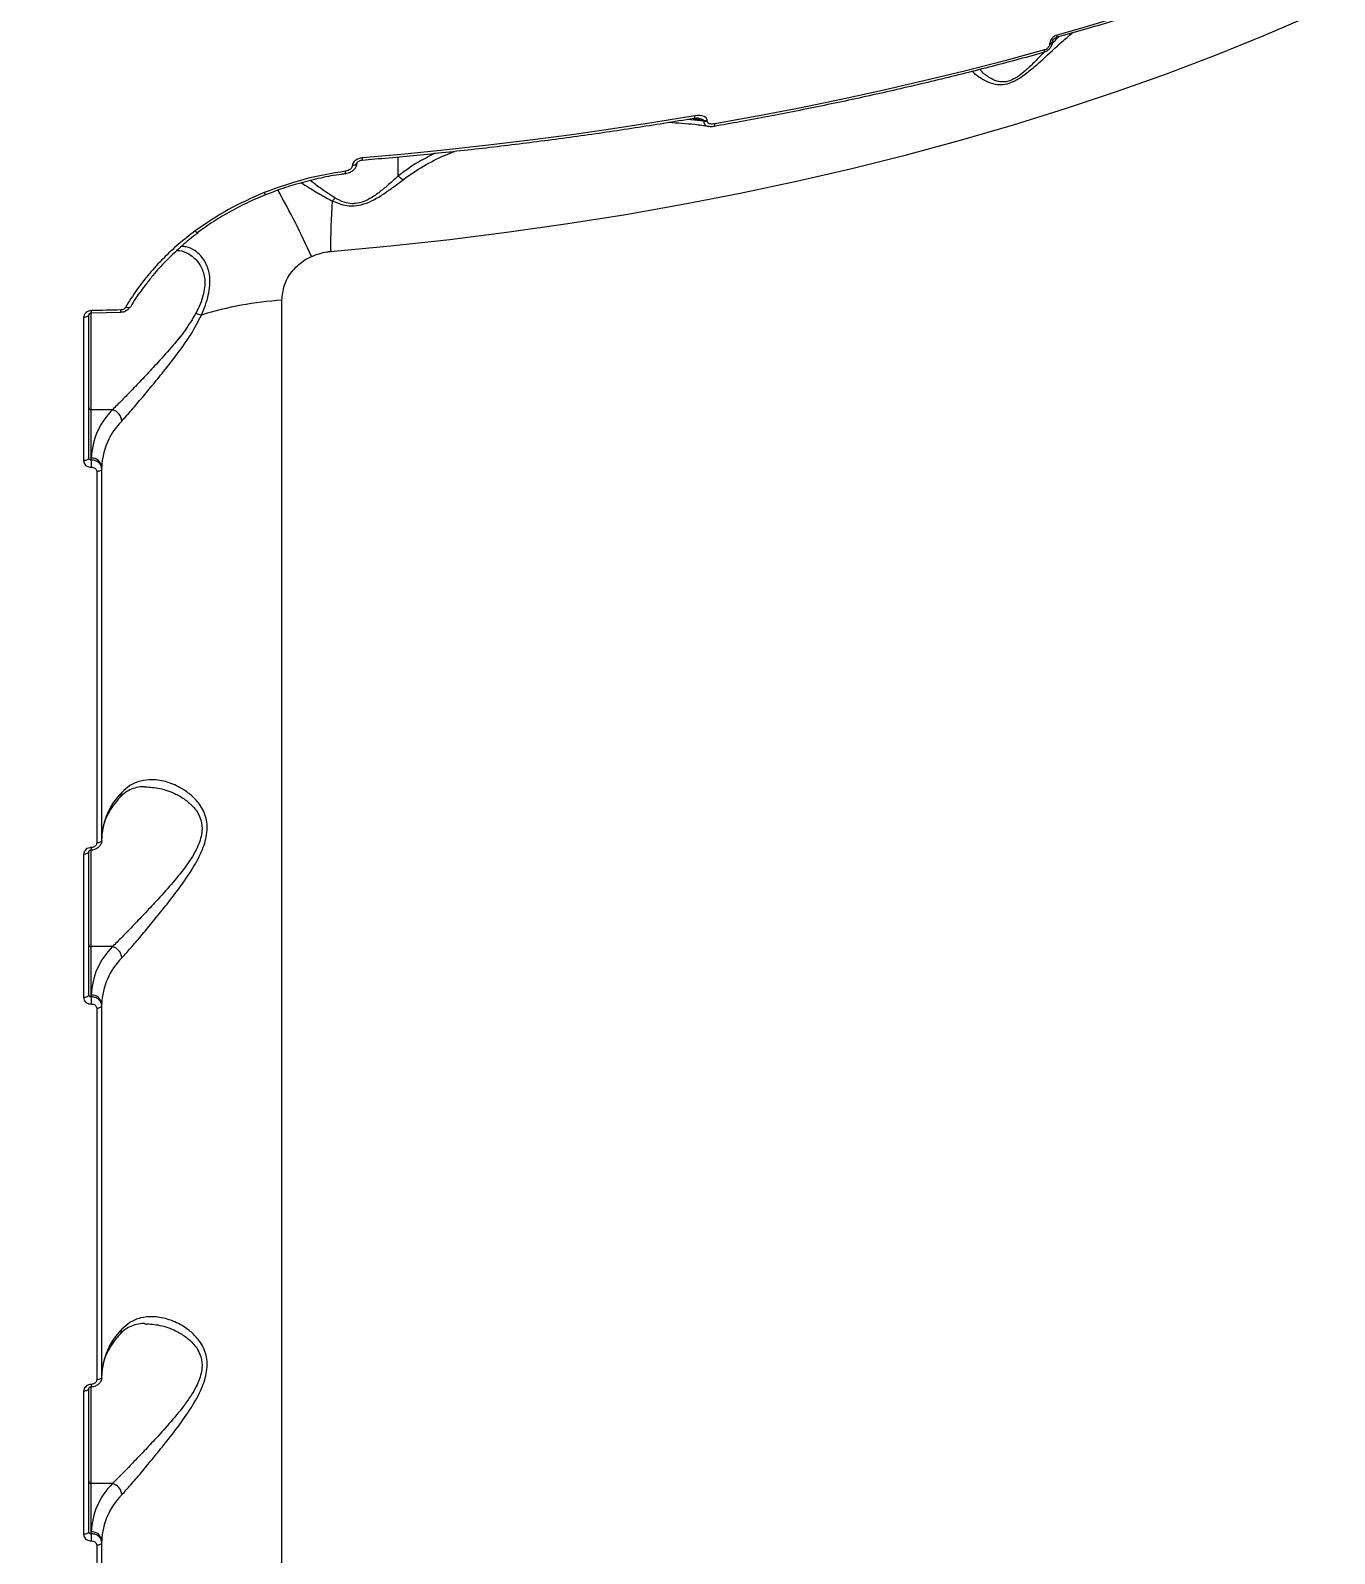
# Model space of a CAD drawing. Header units: millimetres. Extents: x -6901 to 7060, y -7557 to 6158.
# Drawn here: x 1960.5 to 2210.4, y -2043.5 to -1751.7 of the extents above; entities that cross this region are included whole.
import ezdxf

# ---------------------------------------------------------------- set-up
doc = ezdxf.new("R2010")
doc.units = ezdxf.units.MM
for name, color, linetype in [('DIKOM_ОБЪЕКТ', 7, 'Continuous'), ('DIKOM_РАЗМЕР_ЗОНА', 7, 'Continuous'), ('DIKOM_РАЗМЕР_ОБЪЕКТА', 7, 'Continuous')]:
    doc.layers.add(name, color=color, linetype=linetype)
doc.styles.add('style1', font='arial.ttf', dxfattribs={"width": 0.8})
doc.dimstyles.new('1-50', dxfattribs={"dimtxt": 300, "dimasz": 200, "dimexe": 100, "dimexo": 0, "dimgap": 100, "dimtad": 1, "dimtxsty": 'style1', "dimcen": 200, "dimclrd": 7, "dimclre": 7, "dimclrt": 7, "dimadec": 1, "dimazin": 2, "dimtfac": 1, "dimtmove": 0, "dimatfit": 2, "dimfxl": 0, "dimlwd": 25, "dimlwe": 18, "dimarcsym": 0})

# ---------------------------------------------------------------- blocks, each defined once
blk = doc.blocks.new('*D1')
at = {"layer": 'Defpoints', "color": 0, "transparency": 16777216}
for p in [(-4076.66, -462.32), (4983.51, -3127.59), (4983.51, -6854.07)]:
    blk.add_point(p, dxfattribs=at)
at = {"layer": 'DIKOM_РАЗМЕР_ОБЪЕКТА', "color": 7, "lineweight": 18, "transparency": 16777216}
for p, q in [((-4076.66, -462.32), (-4076.66, -6954.07)), ((4983.51, -3127.59), (4983.51, -6954.07))]:
    blk.add_line(p, q, dxfattribs=at)
at = {"layer": 'DIKOM_РАЗМЕР_ОБЪЕКТА', "color": 7, "lineweight": 25, "transparency": 16777216}
blk.add_line((-3876.66, -6854.07), (4783.51, -6854.07), dxfattribs=at)
at = {"layer": 'DIKOM_РАЗМЕР_ОБЪЕКТА', "color": 7, "transparency": 16777216}
for points in [[(-3876.66, -6820.74), (-3876.66, -6887.4), (-4076.66, -6854.07)], [(4783.51, -6820.74), (4783.51, -6887.4), (4983.51, -6854.07)]]:
    blk.add_solid(points, dxfattribs=at)
at = {"layer": 'DIKOM_РАЗМЕР_ОБЪЕКТА', "color": 7, "transparency": 16777216, "insert": (453.43, -6600.9), "char_height": 300, "attachment_point": 5, "style": 'style1'}
blk.add_mtext('9050', dxfattribs=at)
blk = doc.blocks.new('*D2')
at = {"layer": 'Defpoints', "color": 0, "transparency": 16777216}
for p in [(-1102.73, 4151.17), (-5819.23, -4492.42), (4721.24, -4492.42)]:
    blk.add_point(p, dxfattribs=at)
at = {"layer": 'DIKOM_РАЗМЕР_ОБЪЕКТА', "color": 7, "lineweight": 18, "transparency": 16777216}
for p, q in [((-1102.73, 4151.17), (-5919.23, 4151.17)), ((4721.24, -4492.42), (-5919.23, -4492.42))]:
    blk.add_line(p, q, dxfattribs=at)
at = {"layer": 'DIKOM_РАЗМЕР_ОБЪЕКТА', "color": 7, "lineweight": 25, "transparency": 16777216}
blk.add_line((-5819.23, 3951.17), (-5819.23, -4292.42), dxfattribs=at)
at = {"layer": 'DIKOM_РАЗМЕР_ОБЪЕКТА', "color": 7, "transparency": 16777216}
for points in [[(-5852.56, 3951.17), (-5785.89, 3951.17), (-5819.23, 4151.17)], [(-5852.56, -4292.42), (-5785.89, -4292.42), (-5819.23, -4492.42)]]:
    blk.add_solid(points, dxfattribs=at)
at = {"layer": 'DIKOM_РАЗМЕР_ОБЪЕКТА', "color": 7, "transparency": 16777216, "insert": (-6072.4, -170.63), "char_height": 300, "attachment_point": 5, "rotation": 90, "style": 'style1'}
blk.add_mtext('8650', dxfattribs=at)
blk = doc.blocks.new('*D3')
at = {"layer": 'Defpoints', "color": 0, "transparency": 16777216}
for p in [(-1553.27, 6158.28), (-6450.85, -6312.94), (5659.92, -6312.94)]:
    blk.add_point(p, dxfattribs=at)
at = {"layer": 'DIKOM_РАЗМЕР_ЗОНА', "color": 7, "lineweight": 18, "transparency": 16777216}
for p, q in [((-1553.27, 6158.28), (-6550.85, 6158.28)), ((5659.92, -6312.94), (-6550.85, -6312.94))]:
    blk.add_line(p, q, dxfattribs=at)
at = {"layer": 'DIKOM_РАЗМЕР_ЗОНА', "color": 7, "lineweight": 25, "transparency": 16777216}
blk.add_line((-6450.85, 5958.28), (-6450.85, -6112.94), dxfattribs=at)
at = {"layer": 'DIKOM_РАЗМЕР_ЗОНА', "color": 7, "transparency": 16777216}
for points in [[(-6484.18, 5958.28), (-6417.52, 5958.28), (-6450.85, 6158.28)], [(-6484.18, -6112.94), (-6417.52, -6112.94), (-6450.85, -6312.94)]]:
    blk.add_solid(points, dxfattribs=at)
at = {"layer": 'DIKOM_РАЗМЕР_ЗОНА', "color": 7, "transparency": 16777216, "insert": (-6704.02, -77.33), "char_height": 300, "attachment_point": 5, "rotation": 90, "style": 'style1'}
blk.add_mtext('12500', dxfattribs=at)
blk = doc.blocks.new('*D4')
at = {"layer": 'Defpoints', "color": 0, "transparency": 16777216}
for p in [(-5588.2, -1083.32), (7059.54, -2218.88), (7059.54, -7457.08)]:
    blk.add_point(p, dxfattribs=at)
at = {"layer": 'DIKOM_РАЗМЕР_ЗОНА', "color": 7, "lineweight": 18, "transparency": 16777216}
for p, q in [((-5588.2, -1083.32), (-5588.2, -7557.08)), ((7059.54, -2218.88), (7059.54, -7557.08))]:
    blk.add_line(p, q, dxfattribs=at)
at = {"layer": 'DIKOM_РАЗМЕР_ЗОНА', "color": 7, "lineweight": 25, "transparency": 16777216}
blk.add_line((-5388.2, -7457.08), (6859.54, -7457.08), dxfattribs=at)
at = {"layer": 'DIKOM_РАЗМЕР_ЗОНА', "color": 7, "transparency": 16777216}
for points in [[(-5388.2, -7423.74), (-5388.2, -7490.41), (-5588.2, -7457.08)], [(6859.54, -7423.74), (6859.54, -7490.41), (7059.54, -7457.08)]]:
    blk.add_solid(points, dxfattribs=at)
at = {"layer": 'DIKOM_РАЗМЕР_ЗОНА', "color": 7, "transparency": 16777216, "insert": (735.67, -7203.9), "char_height": 300, "attachment_point": 5, "style": 'style1'}
blk.add_mtext('12650', dxfattribs=at)

msp = doc.modelspace()

# ---------------------------------------------------------------- linework, layer by layer
at = {"layer": 'DIKOM_ОБЪЕКТ', "color": 7, "linetype": 'Continuous', "lineweight": 15}
for p, q in [((2155.787, -1754.247), (2155.787, -1754.275)), ((2156.312, -1753.794), (2156.312, -1753.822)), ((2089.524, -1769.04), (2086.418, -1768.757)), ((2087.482, -1768.581), (2089.524, -1768.936)), ((2089.524, -1768.936), (2089.524, -1769.04)), ((2090.162, -1769.04), (2090.162, -1768.936)), ((2023.044, -1777.061), (2023.044, -1777.114)), ((2030.994, -1779.553), (2030.994, -1775.955)), ((2020.868, -1779.135), (2020.873, -1779.136)), ((2022.201, -1777.548), (2022.201, -1777.623)), ((1971.682, -1833.594), (1971.682, -1806.165)), ((1972.182, -1824.367), (1972.182, -1805.808)), ((1977.821, -1805.721), (1972.202, -1805.851)), ((2008.684, -2103.38), (2008.684, -1803.371)), ((1970.716, -1806.68), (1970.716, -1834.109)), ((1976.232, -1824.367), (1972.182, -1824.367)), ((1972.182, -1833.635), (1972.182, -1824.367)), ((1972.182, -1833.995), (1972.182, -1833.635)), ((1974.182, -1835.689), (1974.182, -1835.349)), ((1973.222, -1836.204), (1973.222, -1907.348)), ((1974.182, -1906.834), (1974.182, -1835.689)), ((1970.716, -1909.54), (1970.716, -1936.969)), ((1971.682, -1936.454), (1971.682, -1909.025)), ((1972.182, -1927.227), (1972.182, -1908.668)), ((1976.232, -1927.227), (1972.182, -1927.227)), ((1972.182, -1936.495), (1972.182, -1927.227)), ((1972.182, -1936.855), (1972.182, -1936.495)), ((1973.222, -1939.064), (1973.222, -2010.208)), ((1974.182, -1938.549), (1974.182, -1938.209)), ((1974.182, -2009.694), (1974.182, -1938.549)), ((1970.716, -2012.4), (1970.716, -2039.829)), ((1971.682, -2039.315), (1971.682, -2011.885)), ((1972.182, -2030.087), (1972.182, -2011.528)), ((1976.232, -2030.087), (1972.182, -2030.087)), ((1972.182, -2039.355), (1972.182, -2030.087)), ((1972.182, -2039.715), (1972.182, -2039.355)), ((1973.222, -2041.924), (1973.222, -2113.069)), ((1974.182, -2041.409), (1974.182, -2041.069)), ((1974.182, -2112.554), (1974.182, -2041.409))]:
    msp.add_line(p, q, dxfattribs=at)
at = {"layer": 'DIKOM_ОБЪЕКТ', "color": 7, "linetype": 'Continuous', "lineweight": 15, "flags": 128}
for points in [[(2197.067, -1739.837), (2192.239, -1741.553), (2187.364, -1743.233), (2182.444, -1744.878), (2177.481, -1746.488), (2172.474, -1748.062), (2167.425, -1749.6), (2162.334, -1751.101), (2157.204, -1752.565)], [(2018.029, -1794.028), (2029.497, -1792.966), (2040.897, -1791.725), (2052.217, -1790.305), (2063.449, -1788.708), (2074.58, -1786.935), (2085.602, -1784.988), (2096.503, -1782.869), (2107.273, -1780.58), (2117.903, -1778.123), (2128.383, -1775.5), (2138.702, -1772.713), (2148.851, -1769.766), (2158.821, -1766.66), (2168.603, -1763.4), (2178.187, -1759.987), (2187.565, -1756.426), (2196.727, -1752.718), (2205.665, -1748.869)], [(2154.815, -1755.425), (2147.176, -1757.485), (2139.457, -1759.464), (2131.661, -1761.36), (2123.79, -1763.174), (2115.85, -1764.905), (2107.841, -1766.551), (2099.769, -1768.112), (2091.636, -1769.587)], [(2154.608, -1755.935), (2154.622, -1755.93), (2154.688, -1755.887), (2154.742, -1755.812), (2154.782, -1755.707), (2154.807, -1755.577), (2154.815, -1755.425)], [(2087.796, -1768.056), (2079.985, -1769.34), (2072.127, -1770.545), (2064.225, -1771.672), (2056.281, -1772.718), (2048.3, -1773.684), (2040.283, -1774.57), (2032.235, -1775.375), (2024.157, -1776.1)], [(2087.65, -1768.553), (2087.657, -1768.551), (2087.704, -1768.519), (2087.743, -1768.45), (2087.772, -1768.347), (2087.79, -1768.214), (2087.796, -1768.056)], [(2091.487, -1770.084), (2091.505, -1770.079), (2091.55, -1770.04), (2091.587, -1769.969), (2091.614, -1769.867), (2091.631, -1769.738), (2091.636, -1769.587)], [(2023.044, -1777.039), (2023.007, -1777.178), (2022.893, -1777.312), (2022.71, -1777.424), (2022.473, -1777.505), (2022.201, -1777.548)], [(2023.044, -1777.115), (2023.007, -1777.253), (2022.893, -1777.387), (2022.71, -1777.499), (2022.473, -1777.58), (2022.201, -1777.623)], [(1992.595, -1790.395), (1992.553, -1790.414), (1992.487, -1790.408), (1992.404, -1790.373), (1992.305, -1790.309), (1992.196, -1790.221), (1992.079, -1790.11)], [(1971.682, -1806.165), (1971.663, -1806.263), (1971.609, -1806.358), (1971.52, -1806.446), (1971.401, -1806.523), (1971.255, -1806.587), (1971.088, -1806.636), (1970.907, -1806.667), (1970.716, -1806.68)], [(1977.846, -1805.236), (1977.143, -1805.254), (1976.44, -1805.272), (1975.737, -1805.289), (1975.034, -1805.306), (1974.33, -1805.322), (1973.627, -1805.337), (1972.924, -1805.352), (1972.22, -1805.366)], [(1979.554, -1804.725), (1979.519, -1804.771), (1979.443, -1804.821), (1979.34, -1804.85), (1979.213, -1804.856), (1979.068, -1804.84), (1978.908, -1804.801), (1978.741, -1804.742)], [(1971.682, -1833.594), (1971.663, -1833.693), (1971.609, -1833.787), (1971.52, -1833.875), (1971.401, -1833.952), (1971.255, -1834.016), (1971.088, -1834.065), (1970.907, -1834.096), (1970.716, -1834.109)], [(1974.182, -1835.689), (1974.164, -1835.787), (1974.11, -1835.881), (1974.022, -1835.969), (1973.903, -1836.046), (1973.758, -1836.11), (1973.592, -1836.159), (1973.412, -1836.19), (1973.222, -1836.204)], [(1974.182, -1906.834), (1974.164, -1906.932), (1974.11, -1907.026), (1974.022, -1907.113), (1973.903, -1907.191), (1973.758, -1907.255), (1973.592, -1907.303), (1973.412, -1907.335), (1973.222, -1907.348)], [(1971.682, -1909.025), (1971.663, -1909.123), (1971.609, -1909.218), (1971.52, -1909.306), (1971.401, -1909.383), (1971.255, -1909.447), (1971.088, -1909.496), (1970.907, -1909.527), (1970.716, -1909.54)], [(1971.682, -1936.454), (1971.663, -1936.553), (1971.609, -1936.647), (1971.52, -1936.735), (1971.401, -1936.812), (1971.255, -1936.876), (1971.088, -1936.925), (1970.907, -1936.956), (1970.716, -1936.969)], [(1974.182, -1938.549), (1974.164, -1938.647), (1974.11, -1938.741), (1974.022, -1938.829), (1973.903, -1938.906), (1973.758, -1938.97), (1973.592, -1939.019), (1973.412, -1939.05), (1973.222, -1939.064)], [(1974.182, -2009.694), (1974.164, -2009.792), (1974.11, -2009.886), (1974.022, -2009.973), (1973.903, -2010.051), (1973.758, -2010.115), (1973.592, -2010.163), (1973.412, -2010.195), (1973.222, -2010.208)], [(1971.682, -2011.885), (1971.663, -2011.984), (1971.609, -2012.078), (1971.52, -2012.166), (1971.401, -2012.243), (1971.255, -2012.307), (1971.088, -2012.356), (1970.907, -2012.387), (1970.716, -2012.4)], [(1971.682, -2039.315), (1971.663, -2039.413), (1971.609, -2039.508), (1971.52, -2039.595), (1971.401, -2039.672), (1971.255, -2039.737), (1971.088, -2039.785), (1970.907, -2039.816), (1970.716, -2039.829)], [(1974.182, -2041.409), (1974.164, -2041.507), (1974.11, -2041.601), (1974.022, -2041.689), (1973.903, -2041.766), (1973.758, -2041.83), (1973.592, -2041.879), (1973.412, -2041.91), (1973.222, -2041.924)]]:
    msp.add_lwpolyline(points, dxfattribs=at)
at = {"layer": 'DIKOM_ОБЪЕКТ', "color": 7, "linetype": 'Continuous', "lineweight": 15}
for centre, radius, start, end in [((2156.702, -1752.658), 0.511, 305.11732, 10.49093), ((2155.734, -1753.656), 0.593, 275.13726, 346.8793), ((2155.732, -1753.68), 0.597, 275.27244, 346.07951), ((2089.843, -1767.064), 1.898, 260.3069, 279.67171), ((2089.843, -1767.169), 1.898, 260.3069, 279.67171), ((2023.5, -1776.245), 0.673, 329.41809, 12.4955), ((2020.019, -1778.86), 0.898, 342.12882, 13.28734), ((2006.132, -1782.536), 0.852, 195.41071, 228.73559), ((1853.797, -1868.568), 176.649, 24.6197, 29.25737), ((2146.495, -1793.47), 128.467, 175.9276, 180.24875), ((2016.585, -1782.214), 2.77, 309.64951, 325.43714), ((1969.778, -1805.516), 2.446, 352.11892, 3.50849), ((1976.025, -1805.385), 1.827, 349.40969, 4.69099), ((1994.736, -1800.111), 6.275, 246.46141, 256.53851), ((2013.147, -1870.751), 67.527, 93.7892, 107.11386), ((1972.149, -1823.899), 0.468, 184.73791, 274.0536), ((1985.951, -1834.133), 13.778, 134.85912, 177.92831), ((1987.295, -1835.824), 13.122, 134.85941, 177.92787), ((1975.669, -1826.674), 2.375, 3.66003, 76.28718), ((1972.314, -1835.504), 1.874, 4.73738, 94.05987), ((1949.299, -1835.318), 22.921, 359.87892, 3.30995), ((1987.295, -1906.968), 13.122, 134.85941, 177.92787), ((1976.725, -1897.702), 1.315, 318.32437, 1.53581), ((1969.757, -1908.375), 2.468, 352.17833, 3.46939), ((1972.149, -1926.759), 0.468, 184.73843, 274.06094), ((1985.951, -1936.993), 13.778, 134.85939, 177.92804), ((1975.669, -1929.534), 2.375, 3.65932, 76.28634), ((1987.295, -1938.683), 13.122, 134.85878, 177.9285), ((1972.314, -1938.364), 1.874, 4.73725, 94.05803), ((1949.3, -1938.178), 22.92, 359.87895, 3.31005), ((1987.295, -2009.828), 13.122, 134.85889, 177.92839), ((1976.726, -2000.563), 1.314, 318.30353, 1.55423), ((1969.761, -2011.235), 2.463, 352.16811, 3.47907), ((1972.149, -2029.619), 0.468, 184.73843, 274.06094), ((1985.951, -2039.853), 13.778, 134.85912, 177.92831), ((1975.669, -2032.394), 2.375, 3.66097, 76.28624), ((1987.295, -2041.544), 13.122, 134.8594, 177.92817), ((1972.314, -2041.224), 1.874, 4.7353, 94.05998), ((1949.301, -2041.038), 22.919, 359.87887, 3.31013)]:
    msp.add_arc(centre, radius, start, end, dxfattribs=at)
for points, knots in [([(2196.833, -1740.356), (2195.171, -1740.95), (2190.353, -1742.671), (2182.243, -1745.417), (2172.449, -1748.546), (2164.014, -1751.084), (2158.822, -1752.557), (2156.995, -1753.076)], [0, 0, 0, 0, 0.1293312, 0.3750698, 0.6208059, 0.8665366, 1, 1, 1, 1]), ([(2141.002, -1759.519), (2141.109, -1759.632), (2141.512, -1760.051), (2142.549, -1760.801), (2143.974, -1761.597), (2145.544, -1762.078), (2147.209, -1762.065), (2148.947, -1761.497), (2150.793, -1760.356), (2152.639, -1758.87), (2155.143, -1756.638), (2157.622, -1754.294), (2159.459, -1752.737), (2160.108, -1752.186)], [0, 0, 0, 0, 0.0378348, 0.1413066, 0.2445885, 0.3356285, 0.4004553, 0.4662233, 0.5395727, 0.6257355, 0.7142342, 0.8989812, 1, 1, 1, 1]), ([(2157.204, -1752.565), (2157.069, -1752.613), (2156.78, -1752.716), (2156.377, -1753.012), (2156.05, -1753.393), (2155.83, -1753.823), (2155.801, -1754.106), (2155.787, -1754.247)], [0, 0, 0, 0, 0.1890238, 0.404519, 0.6068603, 0.8033693, 1, 1, 1, 1]), ([(2157.53, -1752.923), (2157.409, -1753.043), (2156.992, -1753.456), (2156.549, -1753.925), (2156.234, -1754.259)], [0, 0, 0, 0, 0.2885081, 1, 1, 1, 1]), ([(2156.993, -1753.081), (2156.966, -1753.088), (2156.886, -1753.108), (2156.721, -1753.198), (2156.552, -1753.338), (2156.428, -1753.487), (2156.353, -1753.624), (2156.317, -1753.727), (2156.312, -1753.786), (2156.312, -1753.792), (2156.312, -1753.792)], [0, 0, 0, 0, 0.0968332, 0.2952834, 0.468388, 0.6153014, 0.7426761, 0.8573482, 0.9810657, 1, 1, 1, 1]), ([(2154.608, -1755.935), (2152.823, -1756.423), (2147.646, -1757.84), (2138.966, -1760.073), (2128.528, -1762.586), (2117.959, -1764.949), (2107.267, -1767.16), (2098.426, -1768.852), (2093.141, -1769.79), (2091.487, -1770.084)], [0, 0, 0, 0, 0.0879821, 0.2551501, 0.4223165, 0.5894813, 0.7566429, 0.9238008, 1, 1, 1, 1]), ([(2154.68, -1755.882), (2154.386, -1756.189), (2153.584, -1757.028), (2152.192, -1758.463), (2150.553, -1759.947), (2148.963, -1761.046), (2147.891, -1761.436), (2146.952, -1761.601), (2145.816, -1761.539), (2144.287, -1760.829), (2143.097, -1759.963), (2142.553, -1759.316), (2142.417, -1759.154)], [0, 0, 0, 0, 0.0730605, 0.1995659, 0.3254274, 0.4265745, 0.5006444, 0.515263, 0.603935, 0.7331176, 0.9334292, 1, 1, 1, 1]), ([(2156.296, -1753.824), (2156.301, -1753.867), (2156.327, -1754.114), (2156.176, -1754.59), (2155.822, -1755.187), (2155.274, -1755.691), (2154.82, -1755.841), (2154.605, -1755.912)], [0, 0, 0, 0, 0.0467393, 0.2640446, 0.5019119, 0.7633412, 1, 1, 1, 1]), ([(2155.787, -1754.275), (2155.777, -1754.371), (2155.758, -1754.563), (2155.608, -1754.856), (2155.384, -1755.118), (2155.107, -1755.322), (2154.908, -1755.392), (2154.815, -1755.425)], [0, 0, 0, 0, 0.1952032, 0.3901328, 0.5933029, 0.8111423, 1, 1, 1, 1]), ([(2090.162, -1768.936), (2090.153, -1768.853), (2090.133, -1768.669), (2089.945, -1768.402), (2089.587, -1768.165), (2088.915, -1767.976), (2088.279, -1767.98), (2087.849, -1768.048), (2087.796, -1768.056)], [0, 0, 0, 0, 0.092775, 0.2061849, 0.3692788, 0.572431, 0.9471575, 1, 1, 1, 1]), ([(2087.65, -1768.553), (2085.728, -1768.875), (2080.155, -1769.808), (2070.857, -1771.234), (2059.735, -1772.779), (2048.534, -1774.164), (2037.461, -1775.368), (2029.296, -1776.142), (2024.894, -1776.518), (2024.079, -1776.588)], [0, 0, 0, 0, 0.0925235, 0.2683114, 0.4441009, 0.6198878, 0.7956733, 0.9622072, 1, 1, 1, 1]), ([(2090.452, -1770.073), (2089.574, -1769.955), (2087.033, -1769.613), (2084.509, -1769.453), (2082.857, -1769.348)], [0, 0, 0, 0, 0.3455417, 1, 1, 1, 1]), ([(2088.565, -1768.538), (2088.536, -1768.532), (2088.363, -1768.495), (2088.043, -1768.492), (2087.757, -1768.545), (2087.649, -1768.565)], [0, 0, 0, 0, 0.1120759, 0.6652091, 1, 1, 1, 1]), ([(2088.578, -1768.536), (2088.735, -1768.566), (2088.999, -1768.618), (2089.306, -1768.724), (2089.464, -1768.82), (2089.514, -1768.888), (2089.523, -1768.918), (2089.524, -1768.933), (2089.524, -1768.936)], [0, 0, 0, 0, 0.439634, 0.7424773, 0.9023738, 0.9512763, 0.9924185, 1, 1, 1, 1]), ([(2089.524, -1769.04), (2089.533, -1769.144), (2089.555, -1769.372), (2089.697, -1769.695), (2089.966, -1769.957), (2090.236, -1770.11), (2090.42, -1770.1), (2090.45, -1770.099)], [0, 0, 0, 0, 0.1760346, 0.3839592, 0.6532758, 0.9438268, 1, 1, 1, 1]), ([(2091.636, -1769.587), (2091.36, -1769.615), (2090.962, -1769.655), (2090.514, -1769.524), (2090.296, -1769.379), (2090.18, -1769.21), (2090.168, -1769.093), (2090.162, -1769.04)], [0, 0, 0, 0, 0.4370811, 0.6288711, 0.7909083, 0.9060555, 1, 1, 1, 1]), ([(2091.486, -1770.073), (2091.377, -1770.095), (2091.037, -1770.163), (2090.699, -1770.126), (2090.47, -1770.101)], [0, 0, 0, 0, 0.3218056, 1, 1, 1, 1]), ([(2024.157, -1776.1), (2023.953, -1776.129), (2023.509, -1776.193), (2022.918, -1776.46), (2022.491, -1776.818), (2022.247, -1777.186), (2022.216, -1777.427), (2022.201, -1777.548)], [0, 0, 0, 0, 0.2267649, 0.49197, 0.6959513, 0.8476925, 1, 1, 1, 1]), ([(2024.078, -1776.59), (2024.066, -1776.591), (2023.881, -1776.595), (2023.583, -1776.679), (2023.278, -1776.831), (2023.13, -1776.95), (2023.067, -1777.022), (2023.042, -1777.065), (2023.042, -1777.065), (2023.042, -1777.065)], [0, 0, 0, 0, 0.0276258, 0.4258604, 0.6550375, 0.7883168, 0.8759308, 0.9422925, 1, 1, 1, 1]), ([(2037.979, -1775.285), (2036.922, -1775.801), (2034.428, -1777.021), (2032.251, -1778.631), (2030.996, -1779.56)], [0, 0, 0, 0, 0.4234532, 1, 1, 1, 1]), ([(2031.994, -1780.22), (2033.247, -1779.351), (2035.767, -1777.602), (2039.145, -1775.896), (2041.252, -1775.094), (2041.86, -1774.862)], [0, 0, 0, 0, 0.4127239, 0.8303918, 1, 1, 1, 1]), ([(2020.893, -1778.654), (2018.265, -1779.091), (2012.945, -1779.978), (2007.876, -1781.827), (2005.31, -1782.763)], [0, 0, 0, 0, 0.4937913, 1, 1, 1, 1]), ([(2020.872, -1779.167), (2020.608, -1779.197), (2019.022, -1779.376), (2016.128, -1779.944), (2012.23, -1780.887), (2008.697, -1781.97), (2006.52, -1782.831), (2005.579, -1783.203)], [0, 0, 0, 0, 0.0505459, 0.3034146, 0.556117, 0.8082345, 1, 1, 1, 1]), ([(2030.994, -1779.553), (2030.385, -1780.111), (2029.278, -1781.128), (2027.491, -1782.628), (2025.757, -1783.863), (2024.026, -1784.676), (2022.815, -1784.881), (2021.731, -1784.884), (2020.381, -1784.614), (2019.424, -1784.091), (2018.866, -1783.786)], [0, 0, 0, 0, 0.1920828, 0.3493714, 0.5094435, 0.6344008, 0.7186229, 0.7420641, 0.849584, 1, 1, 1, 1]), ([(2023.025, -1777.114), (2023.02, -1777.264), (2023.009, -1777.598), (2022.761, -1778.082), (2022.346, -1778.544), (2021.735, -1778.919), (2021.208, -1779.1), (2020.904, -1779.128), (2020.872, -1779.131)], [0, 0, 0, 0, 0.1400871, 0.3128276, 0.4978417, 0.7168502, 0.9707254, 1, 1, 1, 1]), ([(2022.201, -1777.623), (2022.196, -1777.678), (2022.184, -1777.819), (2022.059, -1778.057), (2021.793, -1778.323), (2021.388, -1778.552), (2021.059, -1778.619), (2020.893, -1778.654)], [0, 0, 0, 0, 0.1034275, 0.2624368, 0.461162, 0.7282095, 1, 1, 1, 1]), ([(2030.996, -1779.56), (2030.996, -1779.559), (2030.994, -1779.558), (2030.994, -1779.555), (2030.994, -1779.553), (2030.994, -1779.553)], [0, 0, 0, 0, 0.2926691, 0.6723872, 1, 1, 1, 1]), ([(2030.996, -1779.56), (2031.158, -1779.706), (2031.451, -1779.971), (2031.797, -1780.15), (2031.963, -1780.21), (2031.994, -1780.22)], [0, 0, 0, 0, 0.4994533, 0.9073093, 1, 1, 1, 1]), ([(2005.31, -1782.763), (2002.988, -1783.779), (1998.289, -1785.835), (1994.165, -1788.674), (1992.079, -1790.11)], [0, 0, 0, 0, 0.4941715, 1, 1, 1, 1]), ([(2012.441, -1780.877), (2012.892, -1781.161), (2013.921, -1781.811), (2015.873, -1783.042), (2017.526, -1783.912), (2018.353, -1784.347)], [0, 0, 0, 0, 0.2802016, 0.6403319, 1, 1, 1, 1]), ([(2018.866, -1783.786), (2017.868, -1783.141), (2016.091, -1781.992), (2014.758, -1780.921), (2014.175, -1780.452)], [0, 0, 0, 0, 0.5617674, 1, 1, 1, 1]), ([(2018.353, -1784.347), (2018.991, -1784.622), (2020.103, -1785.1), (2022.05, -1785.389), (2024.021, -1785.142), (2026.063, -1784.32), (2028.043, -1783.147), (2030.048, -1781.712), (2031.311, -1780.744), (2031.994, -1780.22)], [0, 0, 0, 0, 0.1507788, 0.2625278, 0.3758096, 0.5043442, 0.6598373, 0.8160133, 1, 1, 1, 1]), ([(2005.581, -1783.207), (2004.963, -1783.45), (2003.133, -1784.171), (2000.21, -1785.607), (1996.842, -1787.505), (1994.311, -1789.128), (1992.957, -1790.157), (1992.611, -1790.42)], [0, 0, 0, 0, 0.1318473, 0.3903408, 0.6500109, 0.9106981, 1, 1, 1, 1]), ([(1992.079, -1790.11), (1991.007, -1790.939), (1988.863, -1792.597), (1985.945, -1795.337), (1983.254, -1798.272), (1980.808, -1801.399), (1979.43, -1803.627), (1978.741, -1804.742)], [0, 0, 0, 0, 0.1978357, 0.3955016, 0.5931689, 0.7965815, 1, 1, 1, 1]), ([(1992.661, -1790.475), (1992.489, -1790.598), (1991.27, -1791.463), (1989.185, -1793.252), (1986.449, -1795.849), (1984.255, -1798.234), (1983.078, -1799.795), (1982.639, -1800.377)], [0, 0, 0, 0, 0.0436019, 0.3078535, 0.573918, 0.8411896, 1, 1, 1, 1]), ([(1988.63, -1793.826), (1988.783, -1793.83), (1989.557, -1793.85), (1990.742, -1794.386), (1992.11, -1795.374), (1993.254, -1796.828), (1993.905, -1798.621), (1993.961, -1800.541), (1993.792, -1801.669), (1993.499, -1802.857), (1993.081, -1804.111), (1992.514, -1805.279), (1992.23, -1805.864)], [0, 0, 0, 0, 0.040384, 0.2040634, 0.3320428, 0.4598249, 0.6272778, 0.7139736, 0.8006747, 0.8133735, 0.90661, 1, 1, 1, 1]), ([(1993.275, -1806.214), (1993.547, -1805.574), (1994.091, -1804.296), (1994.654, -1802.388), (1994.937, -1800.545), (1994.91, -1798.381), (1994.305, -1796.404), (1993.226, -1794.821), (1991.936, -1793.736), (1990.642, -1793.117), (1989.73, -1793.108), (1989.412, -1793.105)], [0, 0, 0, 0, 0.0900033, 0.179899, 0.2706691, 0.3614194, 0.5230678, 0.6440424, 0.7651687, 0.9180541, 1, 1, 1, 1]), ([(2014.388, -1794.978), (2015.368, -1794.618), (2016.451, -1794.22), (2017.694, -1794.06), (2017.915, -1794.039), (2018.029, -1794.028)], [0, 0, 0, 0, 0.8217565, 0.9078695, 1, 1, 1, 1]), ([(2008.684, -1803.371), (2008.781, -1802.41), (2008.973, -1800.506), (2010.489, -1797.867), (2012.414, -1796.004), (2013.868, -1795.248), (2014.388, -1794.978)], [0, 0, 0, 0, 0.2885675, 0.57163, 0.8470392, 1, 1, 1, 1]), ([(1982.639, -1800.377), (1982.329, -1800.771), (1981.259, -1802.134), (1980.268, -1803.611), (1979.671, -1804.716), (1979.643, -1804.769)], [0, 0, 0, 0, 0.2795266, 0.9653383, 1, 1, 1, 1]), ([(1972.22, -1805.366), (1972.109, -1805.374), (1971.829, -1805.396), (1971.407, -1805.558), (1971.025, -1805.855), (1970.766, -1806.245), (1970.733, -1806.535), (1970.716, -1806.68)], [0, 0, 0, 0, 0.1418463, 0.356722, 0.5713235, 0.7857024, 1, 1, 1, 1]), ([(1972.202, -1805.855), (1972.171, -1805.855), (1972.085, -1805.855), (1971.947, -1805.896), (1971.817, -1805.964), (1971.729, -1806.046), (1971.684, -1806.125), (1971.68, -1806.152), (1971.682, -1806.167), (1971.682, -1806.168)], [0, 0, 0, 0, 0.0835429, 0.2335484, 0.3871439, 0.5495826, 0.7301947, 0.9908286, 1, 1, 1, 1]), ([(1992.23, -1805.864), (1991.567, -1806.971), (1990.182, -1809.281), (1987.462, -1812.507), (1984.794, -1815.485), (1982.29, -1818.153), (1980.081, -1820.467), (1977.997, -1822.621), (1976.826, -1823.779), (1976.232, -1824.367)], [0, 0, 0, 0, 0.1463767, 0.3054963, 0.4689917, 0.6008951, 0.7350968, 0.8657009, 1, 1, 1, 1]), ([(1979.533, -1804.72), (1979.491, -1804.801), (1979.344, -1805.081), (1978.892, -1805.435), (1978.329, -1805.698), (1977.953, -1805.69), (1977.821, -1805.687)], [0, 0, 0, 0, 0.1326323, 0.4638558, 0.8123012, 1, 1, 1, 1]), ([(1978.741, -1804.742), (1978.68, -1804.825), (1978.558, -1804.992), (1978.268, -1805.161), (1978.019, -1805.227), (1977.876, -1805.234), (1977.846, -1805.236)], [0, 0, 0, 0, 0.3056872, 0.6116129, 0.9180215, 1, 1, 1, 1]), ([(1978.039, -1826.522), (1978.584, -1825.916), (1979.693, -1824.682), (1981.666, -1822.357), (1983.795, -1819.803), (1986.166, -1816.895), (1988.73, -1813.588), (1991.338, -1809.995), (1992.648, -1807.439), (1993.275, -1806.214)], [0, 0, 0, 0, 0.129537, 0.2635073, 0.3938355, 0.5268962, 0.686045, 0.8495363, 1, 1, 1, 1]), ([(1970.716, -1834.109), (1970.724, -1834.204), (1970.742, -1834.442), (1970.922, -1834.8), (1971.262, -1835.121), (1971.713, -1835.334), (1972.051, -1835.356), (1972.22, -1835.367)], [0, 0, 0, 0, 0.1406398, 0.3551195, 0.5698686, 0.7848838, 1, 1, 1, 1]), ([(1972.182, -1833.995), (1972.126, -1833.993), (1972.013, -1833.991), (1971.863, -1833.925), (1971.75, -1833.822), (1971.69, -1833.705), (1971.684, -1833.626), (1971.682, -1833.594)], [0, 0, 0, 0, 0.2155177, 0.4306113, 0.6453022, 0.8595966, 1, 1, 1, 1]), ([(1974.182, -1835.689), (1974.172, -1835.563), (1974.148, -1835.245), (1973.909, -1834.766), (1973.456, -1834.335), (1972.857, -1834.045), (1972.407, -1834.012), (1972.182, -1833.995)], [0, 0, 0, 0, 0.1407387, 0.3554598, 0.570301, 0.7851659, 1, 1, 1, 1]), ([(1972.22, -1835.367), (1972.333, -1835.374), (1972.558, -1835.388), (1972.859, -1835.53), (1973.085, -1835.743), (1973.205, -1835.982), (1973.218, -1836.141), (1973.222, -1836.204)], [0, 0, 0, 0, 0.2151413, 0.4301999, 0.6450456, 0.8594713, 1, 1, 1, 1]), ([(1982.471, -1896.596), (1983.414, -1896.657), (1985.362, -1896.782), (1988.006, -1897.735), (1990.22, -1899.019), (1991.672, -1900.291), (1992.656, -1901.65), (1993.311, -1903.131), (1993.455, -1904.578), (1993.263, -1906.018), (1992.937, -1907.206), (1991.991, -1909.343), (1990.156, -1912.109), (1987.475, -1915.37), (1984.791, -1918.344), (1982.291, -1921.014), (1980.081, -1923.327), (1977.997, -1925.481), (1976.826, -1926.639), (1976.232, -1927.227)], [0, 0, 0, 0, 0.0837318, 0.1730432, 0.2302408, 0.2886005, 0.3225466, 0.357404, 0.407301, 0.4205911, 0.4517237, 0.4838934, 0.5607482, 0.6426278, 0.7267581, 0.794632, 0.8636886, 0.9308933, 1, 1, 1, 1]), ([(1982.471, -1896.596), (1982.421, -1896.592), (1981.844, -1896.544), (1980.851, -1896.723), (1979.575, -1897.138), (1978.542, -1897.752), (1977.966, -1898.332), (1977.707, -1898.593)], [0, 0, 0, 0, 0.0261927, 0.2986121, 0.5705541, 0.8074232, 1, 1, 1, 1]), ([(1978.039, -1929.382), (1978.595, -1928.765), (1979.706, -1927.529), (1981.683, -1925.196), (1983.805, -1922.655), (1986.181, -1919.728), (1988.762, -1916.439), (1991.32, -1912.803), (1993.355, -1909.221), (1994.307, -1906.263), (1994.426, -1904.131), (1994.213, -1902.585), (1993.69, -1901.17), (1992.769, -1899.645), (1991.39, -1898.181), (1989.289, -1896.698), (1986.737, -1895.588), (1984.018, -1895.142), (1981.61, -1895.408), (1979.621, -1896.193), (1978.538, -1897.203), (1978.039, -1897.667)], [0, 0, 0, 0, 0.055477, 0.1110249, 0.1664972, 0.222006, 0.2900237, 0.3579631, 0.4226753, 0.4774074, 0.5052477, 0.5330928, 0.5627087, 0.5923732, 0.6404289, 0.6885796, 0.7603264, 0.8320609, 0.8909999, 0.9498658, 1, 1, 1, 1]), ([(1977.704, -1898.58), (1977.465, -1898.85), (1976.767, -1899.635), (1975.828, -1900.963), (1974.983, -1902.56), (1974.429, -1904.178), (1974.205, -1905.489), (1974.187, -1906.264), (1974.182, -1906.494)], [0, 0, 0, 0, 0.1033921, 0.3019097, 0.501742, 0.7047501, 0.9124642, 1, 1, 1, 1]), ([(1972.22, -1908.226), (1972.109, -1908.234), (1971.829, -1908.256), (1971.407, -1908.418), (1971.025, -1908.716), (1970.766, -1909.106), (1970.733, -1909.395), (1970.716, -1909.54)], [0, 0, 0, 0, 0.1418487, 0.3567238, 0.5713247, 0.785703, 1, 1, 1, 1]), ([(1974.163, -1906.867), (1974.167, -1906.919), (1974.191, -1907.19), (1974.004, -1907.672), (1973.592, -1908.219), (1972.98, -1908.58), (1972.478, -1908.739), (1972.216, -1908.706), (1972.2, -1908.704)], [0, 0, 0, 0, 0.0531016, 0.2781456, 0.5037743, 0.7375328, 0.984139, 1, 1, 1, 1]), ([(1973.222, -1907.348), (1973.211, -1907.445), (1973.189, -1907.638), (1973.017, -1907.898), (1972.762, -1908.098), (1972.481, -1908.206), (1972.294, -1908.22), (1972.22, -1908.226)], [0, 0, 0, 0, 0.214282, 0.4286033, 0.6431724, 0.8580895, 1, 1, 1, 1]), ([(1972.202, -1908.715), (1972.171, -1908.715), (1972.085, -1908.716), (1971.947, -1908.756), (1971.817, -1908.824), (1971.729, -1908.906), (1971.684, -1908.986), (1971.68, -1909.011), (1971.682, -1909.027), (1971.682, -1909.028)], [0, 0, 0, 0, 0.0835482, 0.2335466, 0.3872641, 0.5495668, 0.7301862, 0.9908198, 1, 1, 1, 1]), ([(1970.716, -1936.969), (1970.724, -1937.064), (1970.742, -1937.302), (1970.922, -1937.66), (1971.262, -1937.981), (1971.713, -1938.194), (1972.051, -1938.216), (1972.22, -1938.227)], [0, 0, 0, 0, 0.1406189, 0.3551196, 0.5698697, 0.784886, 1, 1, 1, 1]), ([(1972.182, -1936.855), (1972.126, -1936.854), (1972.013, -1936.851), (1971.863, -1936.785), (1971.75, -1936.682), (1971.69, -1936.565), (1971.684, -1936.486), (1971.682, -1936.454)], [0, 0, 0, 0, 0.215439, 0.4306094, 0.6452767, 0.8595477, 1, 1, 1, 1]), ([(1974.182, -1938.549), (1974.172, -1938.423), (1974.148, -1938.105), (1973.909, -1937.626), (1973.457, -1937.195), (1972.857, -1936.905), (1972.407, -1936.872), (1972.182, -1936.855)], [0, 0, 0, 0, 0.1407405, 0.3554641, 0.570308, 0.7851554, 1, 1, 1, 1]), ([(1972.22, -1938.227), (1972.333, -1938.234), (1972.558, -1938.249), (1972.859, -1938.39), (1973.085, -1938.603), (1973.205, -1938.842), (1973.218, -1939.001), (1973.222, -1939.064)], [0, 0, 0, 0, 0.2151268, 0.4301662, 0.6449689, 0.8594053, 1, 1, 1, 1]), ([(1978.039, -2032.242), (1978.595, -2031.625), (1979.706, -2030.389), (1981.683, -2028.056), (1983.805, -2025.515), (1986.181, -2022.588), (1988.762, -2019.3), (1991.32, -2015.663), (1993.355, -2012.081), (1994.307, -2009.123), (1994.425, -2006.991), (1994.213, -2005.446), (1993.69, -2004.03), (1992.769, -2002.506), (1991.39, -2001.041), (1989.289, -1999.558), (1986.736, -1998.448), (1984.018, -1998.002), (1981.61, -1998.269), (1979.622, -1999.053), (1978.538, -2000.063), (1978.039, -2000.527)], [0, 0, 0, 0, 0.0554766, 0.1110246, 0.1664976, 0.2220058, 0.2900237, 0.3579631, 0.422676, 0.477407, 0.5052473, 0.5330953, 0.5627106, 0.5923756, 0.640431, 0.6885817, 0.7603259, 0.8320634, 0.8910026, 0.9498686, 1, 1, 1, 1]), ([(1977.704, -2001.441), (1977.465, -2001.71), (1976.767, -2002.495), (1975.828, -2003.823), (1974.983, -2005.421), (1974.429, -2007.038), (1974.205, -2008.349), (1974.187, -2009.124), (1974.182, -2009.354)], [0, 0, 0, 0, 0.1033907, 0.3019097, 0.501742, 0.7047486, 0.9124627, 1, 1, 1, 1]), ([(1982.471, -1999.456), (1983.414, -1999.517), (1985.362, -1999.642), (1988.006, -2000.595), (1990.22, -2001.879), (1991.672, -2003.151), (1992.656, -2004.51), (1993.311, -2005.991), (1993.455, -2007.438), (1993.263, -2008.878), (1992.937, -2010.066), (1991.991, -2012.203), (1990.156, -2014.969), (1987.475, -2018.23), (1984.791, -2021.204), (1982.291, -2023.874), (1980.081, -2026.187), (1977.997, -2028.341), (1976.826, -2029.499), (1976.232, -2030.087)], [0, 0, 0, 0, 0.0837318, 0.1730432, 0.2302407, 0.2886003, 0.3225463, 0.3574037, 0.4072997, 0.4205929, 0.4517237, 0.4838924, 0.5607481, 0.6426275, 0.7267578, 0.7946317, 0.8636862, 0.9308934, 1, 1, 1, 1]), ([(1982.471, -1999.456), (1982.421, -1999.452), (1981.844, -1999.404), (1980.851, -1999.583), (1979.575, -1999.998), (1978.542, -2000.612), (1977.966, -2001.192), (1977.707, -2001.453)], [0, 0, 0, 0, 0.0261932, 0.2986171, 0.5705638, 0.8074179, 1, 1, 1, 1]), ([(1974.163, -2009.727), (1974.167, -2009.779), (1974.191, -2010.05), (1974.004, -2010.533), (1973.592, -2011.079), (1972.98, -2011.44), (1972.478, -2011.599), (1972.216, -2011.566), (1972.2, -2011.564)], [0, 0, 0, 0, 0.0531015, 0.2781616, 0.5037881, 0.7375331, 0.9841369, 1, 1, 1, 1]), ([(1973.222, -2010.208), (1973.211, -2010.305), (1973.189, -2010.498), (1973.016, -2010.759), (1972.762, -2010.958), (1972.481, -2011.066), (1972.294, -2011.08), (1972.22, -2011.086)], [0, 0, 0, 0, 0.2142763, 0.4285918, 0.6432034, 0.8580897, 1, 1, 1, 1]), ([(1972.22, -2011.086), (1972.109, -2011.094), (1971.829, -2011.116), (1971.407, -2011.278), (1971.025, -2011.576), (1970.766, -2011.965), (1970.733, -2012.255), (1970.716, -2012.4)], [0, 0, 0, 0, 0.1418464, 0.356713, 0.5713289, 0.7857323, 1, 1, 1, 1]), ([(1972.202, -2011.575), (1972.171, -2011.575), (1972.085, -2011.576), (1971.947, -2011.616), (1971.817, -2011.684), (1971.729, -2011.766), (1971.684, -2011.846), (1971.68, -2011.872), (1971.682, -2011.887), (1971.682, -2011.888)], [0, 0, 0, 0, 0.0835453, 0.2335551, 0.3872709, 0.5495718, 0.7301892, 0.9908199, 1, 1, 1, 1]), ([(1972.182, -2039.715), (1972.126, -2039.714), (1972.013, -2039.711), (1971.863, -2039.645), (1971.75, -2039.542), (1971.69, -2039.425), (1971.684, -2039.346), (1971.682, -2039.315)], [0, 0, 0, 0, 0.2154541, 0.4306053, 0.6453269, 0.8596064, 1, 1, 1, 1]), ([(1970.716, -2039.829), (1970.724, -2039.924), (1970.742, -2040.162), (1970.922, -2040.52), (1971.262, -2040.841), (1971.713, -2041.054), (1972.051, -2041.076), (1972.22, -2041.087)], [0, 0, 0, 0, 0.1406172, 0.3551153, 0.5698629, 0.7848766, 1, 1, 1, 1]), ([(1974.182, -2041.409), (1974.172, -2041.283), (1974.148, -2040.965), (1973.909, -2040.486), (1973.456, -2040.055), (1972.857, -2039.765), (1972.407, -2039.732), (1972.182, -2039.715)], [0, 0, 0, 0, 0.1407397, 0.3554623, 0.570305, 0.7851591, 1, 1, 1, 1]), ([(1972.22, -2041.087), (1972.333, -2041.094), (1972.558, -2041.109), (1972.859, -2041.25), (1973.085, -2041.463), (1973.205, -2041.702), (1973.218, -2041.861), (1973.222, -2041.924)], [0, 0, 0, 0, 0.2151349, 0.430125, 0.6449596, 0.8594785, 1, 1, 1, 1])]:
    msp.add_open_spline(points, degree=3, knots=knots, dxfattribs=at)

# ---------------------------------------------------------------- dimensions: what is measured, and where the dimension line sits
at = {"layer": 'DIKOM_РАЗМЕР_ЗОНА'}
dim = msp.add_linear_dim(base=(-6450.85, -6312.937), p1=(-1553.272, 6158.285), p2=(5659.925, -6312.937), angle=90, text='12500', dimstyle='1-50', dxfattribs=at)
dim.commit()
dim.dimension.update_dxf_attribs({"geometry": '*D3', "text_midpoint": (-6450.85, -77.326), "dimtype": 160})
dim = msp.add_linear_dim(base=(7059.538, -7457.077), p1=(-5588.199, -1083.325), p2=(7059.538, -2218.883), text='12650', dimstyle='1-50', dxfattribs=at)
dim.commit()
dim.dimension.update_dxf_attribs({"geometry": '*D4', "text_midpoint": (735.669, -7457.077), "dimtype": 160})
at = {"layer": 'DIKOM_РАЗМЕР_ОБЪЕКТА'}
dim = msp.add_linear_dim(base=(-5819.225, -4492.425), p1=(-1102.732, 4151.169), p2=(4721.24, -4492.425), angle=90, text='8650', dimstyle='1-50', dxfattribs=at)
dim.commit()
dim.dimension.update_dxf_attribs({"geometry": '*D2', "text_midpoint": (-5819.225, -170.628), "dimtype": 160})
dim = msp.add_linear_dim(base=(4983.514, -6854.07), p1=(-4076.663, -462.325), p2=(4983.514, -3127.595), text='9050', dimstyle='1-50', dxfattribs=at)
dim.commit()
dim.dimension.update_dxf_attribs({"geometry": '*D1', "text_midpoint": (453.425, -6854.07), "dimtype": 160})

doc.saveas('drawing.dxf')
